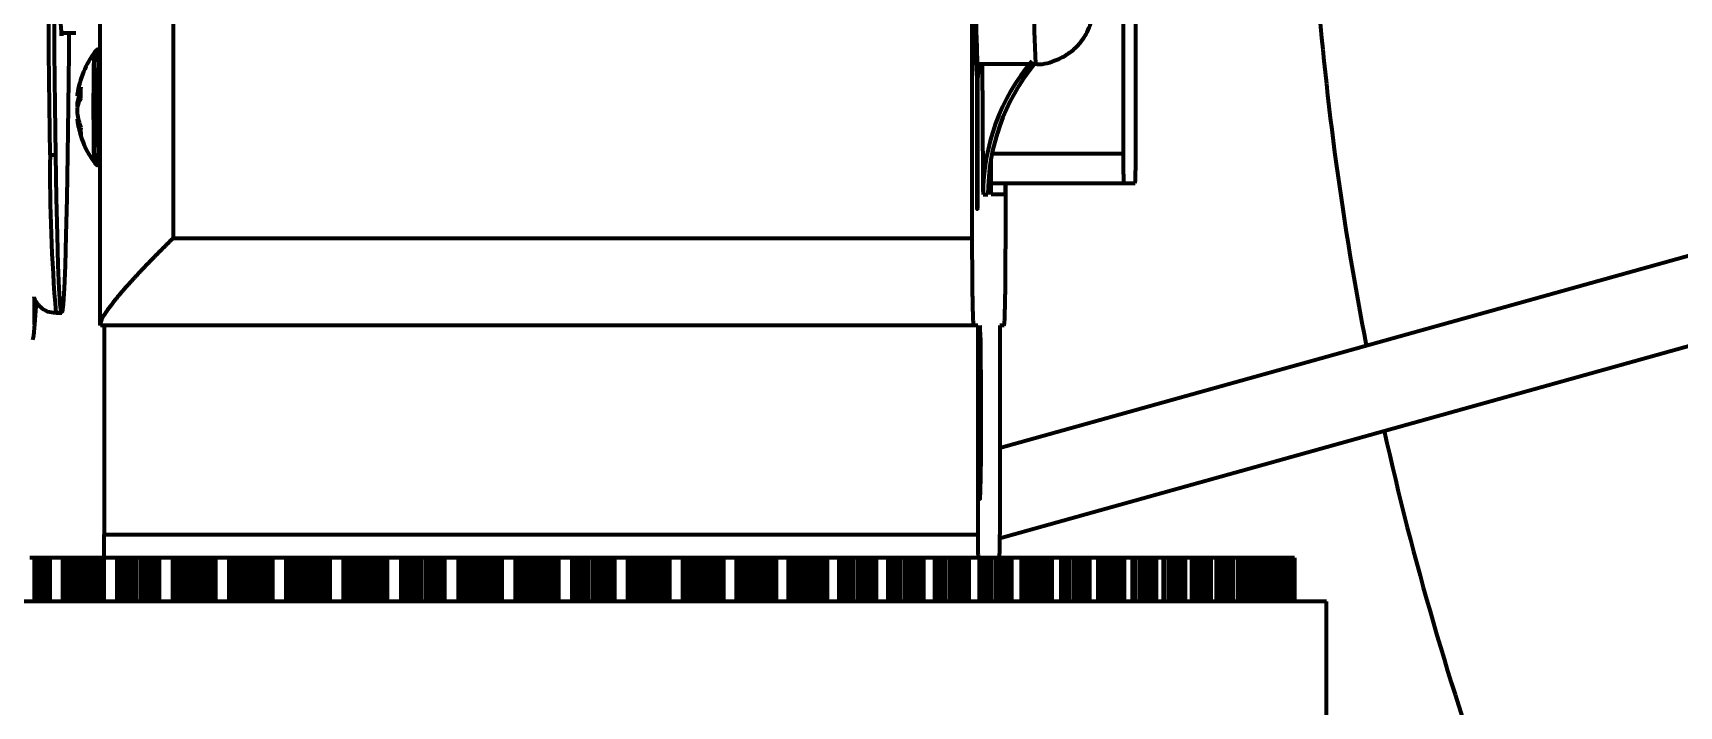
# Model space of a CAD drawing. Header units: millimetres. Extents: x -419 to 9215, y 1224 to 3301.
# Drawn here: x -101.4 to -38.4, y 1425.8 to 1451.5 of the extents above; entities that cross this region are included whole.
import ezdxf

# ---------------------------------------------------------------- set-up
doc = ezdxf.new("R2010")
doc.units = ezdxf.units.MM
doc.layers.add('0.7mm', color=7, linetype='Continuous', lineweight=70)

msp = doc.modelspace()

# ---------------------------------------------------------------- linework, layer by layer
at = {"layer": '0.7mm', "color": 7, "linetype": 'Continuous', "lineweight": 70}
for p, q in [((-98.791, 1440.383), (-98.791, 1482.491)), ((-96.003, 1479.215), (-96.003, 1443.659)), ((-65.428, 1479.215), (-65.428, 1443.659)), ((-59.161, 1446.882), (-59.161, 1452.91)), ((-59.64, 1452.75), (-59.64, 1446.882)), ((-100.291, 1451.509), (-99.719, 1451.509)), ((-98.791, 1450.882), (-98.825, 1450.882)), ((-65.224, 1450.326), (-63.002, 1450.326)), ((-65.236, 1449.77), (-65.224, 1449.77)), ((-65.233, 1445.326), (-65.233, 1449.756)), ((-65.233, 1449.756), (-65.216, 1449.756)), ((-65.216, 1449.756), (-65.216, 1445.326)), ((-99.67, 1449.111), (-99.559, 1449.106)), ((-100.712, 1446.851), (-100.489, 1446.851)), ((-64.697, 1445.326), (-64.697, 1446.693)), ((-98.825, 1446.437), (-98.791, 1446.437)), ((-65.003, 1445.326), (-64.816, 1445.326)), ((-64.697, 1445.77), (-59.623, 1445.77)), ((-64.154, 1445.326), (-64.697, 1445.326)), ((-64.154, 1445.77), (-64.154, 1445.326)), ((-64.137, 1443.659), (-64.137, 1445.77)), ((-59.623, 1445.77), (-59.178, 1445.77)), ((-64.359, 1435.647), (-32.804, 1444.449)), ((-96.003, 1443.659), (-65.428, 1443.659)), ((-101.247, 1441.228), (-101.301, 1440.366)), ((-64.36, 1432.187), (-32.804, 1440.988)), ((-100.488, 1440.804), (-100.266, 1440.804)), ((-98.781, 1440.326), (-98.791, 1440.383)), ((-65.369, 1440.326), (-98.781, 1440.326)), ((-98.644, 1440.326), (-98.644, 1432.326)), ((-65.205, 1440.326), (-65.369, 1440.326)), ((-65.205, 1440.326), (-65.205, 1432.326)), ((-64.196, 1440.326), (-64.359, 1440.326)), ((-64.359, 1440.326), (-64.359, 1432.326)), ((-98.644, 1432.326), (-65.205, 1432.326)), ((-101.324, 1431.437), (-101.48, 1431.437)), ((-101.324, 1431.437), (-101.324, 1429.77)), ((-101.175, 1431.437), (-101.324, 1431.437)), ((-101.175, 1431.437), (-101.175, 1429.77)), ((-101.04, 1431.437), (-101.175, 1431.437)), ((-101.04, 1431.437), (-101.04, 1429.77)), ((-100.924, 1431.437), (-101.04, 1431.437)), ((-100.924, 1431.437), (-100.924, 1429.77)), ((-100.834, 1431.437), (-100.924, 1431.437)), ((-100.834, 1431.437), (-100.834, 1429.77)), ((-100.796, 1431.437), (-100.834, 1431.437)), ((-100.796, 1431.437), (-100.796, 1429.77)), ((-100.787, 1431.437), (-100.796, 1431.437)), ((-100.787, 1431.437), (-100.787, 1429.77)), ((-100.724, 1431.437), (-100.787, 1431.437)), ((-100.724, 1431.437), (-100.724, 1429.77)), ((-100.236, 1431.437), (-100.724, 1431.437)), ((-100.236, 1431.437), (-100.236, 1429.77)), ((-100.15, 1431.437), (-100.236, 1431.437)), ((-100.15, 1431.437), (-100.15, 1429.77)), ((-100.086, 1431.437), (-100.15, 1431.437)), ((-100.086, 1431.437), (-100.086, 1429.77)), ((-100.029, 1431.437), (-100.086, 1431.437)), ((-100.029, 1431.437), (-100.029, 1429.77)), ((-99.955, 1431.437), (-100.029, 1431.437)), ((-99.955, 1431.437), (-99.955, 1429.77)), ((-99.87, 1431.437), (-99.955, 1431.437)), ((-99.87, 1431.437), (-99.87, 1429.77)), ((-99.773, 1431.437), (-99.87, 1431.437)), ((-99.773, 1431.437), (-99.773, 1429.77)), ((-99.627, 1431.437), (-99.773, 1431.437)), ((-99.627, 1431.437), (-99.627, 1429.77)), ((-99.474, 1431.437), (-99.627, 1431.437)), ((-99.474, 1431.437), (-99.474, 1429.77)), ((-99.318, 1431.437), (-99.474, 1431.437)), ((-99.318, 1431.437), (-99.318, 1429.77)), ((-99.167, 1431.437), (-99.318, 1431.437)), ((-99.167, 1431.437), (-99.167, 1429.77)), ((-99.027, 1431.437), (-99.167, 1431.437)), ((-99.027, 1431.437), (-99.027, 1429.77)), ((-98.905, 1431.437), (-99.027, 1431.437)), ((-98.905, 1431.437), (-98.905, 1429.77)), ((-98.807, 1431.437), (-98.905, 1431.437)), ((-98.807, 1431.437), (-98.807, 1429.77)), ((-98.738, 1431.437), (-98.807, 1431.437)), ((-98.738, 1431.437), (-98.738, 1429.77)), ((-98.728, 1431.437), (-98.738, 1431.437)), ((-98.728, 1431.437), (-98.728, 1429.77)), ((-98.714, 1431.437), (-98.728, 1431.437)), ((-98.714, 1431.437), (-98.714, 1429.77)), ((-98.647, 1431.437), (-98.714, 1431.437)), ((-98.647, 1431.437), (-98.647, 1429.77)), ((-65.187, 1431.437), (-98.629, 1431.437)), ((-98.149, 1431.437), (-98.149, 1429.77)), ((-98.063, 1431.437), (-98.063, 1429.77)), ((-98.003, 1431.437), (-98.003, 1429.77)), ((-97.953, 1431.437), (-97.953, 1429.77)), ((-97.885, 1431.437), (-97.885, 1429.77)), ((-97.807, 1431.437), (-97.807, 1429.77)), ((-97.714, 1431.437), (-97.714, 1429.77)), ((-97.574, 1431.437), (-97.574, 1429.77)), ((-97.423, 1431.437), (-97.423, 1429.77)), ((-97.268, 1431.437), (-97.268, 1429.77)), ((-97.115, 1431.437), (-97.115, 1429.77)), ((-96.971, 1431.437), (-96.971, 1429.77)), ((-96.844, 1431.437), (-96.844, 1429.77)), ((-96.738, 1431.437), (-96.738, 1429.77)), ((-96.659, 1431.437), (-96.659, 1429.77)), ((-96.628, 1431.437), (-96.628, 1429.77)), ((-96.618, 1431.437), (-96.618, 1429.77)), ((-96.599, 1431.437), (-96.599, 1429.77)), ((-96.529, 1431.437), (-96.529, 1429.77)), ((-96.022, 1431.437), (-96.022, 1429.77)), ((-95.937, 1431.437), (-95.937, 1429.77)), ((-95.881, 1431.437), (-95.881, 1429.77)), ((-95.837, 1431.437), (-95.837, 1429.77)), ((-95.777, 1431.437), (-95.777, 1429.77)), ((-95.704, 1431.437), (-95.704, 1429.77)), ((-95.618, 1431.437), (-95.618, 1429.77)), ((-95.484, 1431.437), (-95.484, 1429.77)), ((-95.336, 1431.437), (-95.336, 1429.77)), ((-95.182, 1431.437), (-95.182, 1429.77)), ((-95.028, 1431.437), (-95.028, 1429.77)), ((-94.881, 1431.437), (-94.881, 1429.77)), ((-94.747, 1431.437), (-94.747, 1429.77)), ((-94.634, 1431.437), (-94.634, 1429.77)), ((-94.547, 1431.437), (-94.547, 1429.77)), ((-94.508, 1431.437), (-94.508, 1429.77)), ((-94.483, 1431.437), (-94.483, 1429.77)), ((-94.475, 1431.437), (-94.475, 1429.77)), ((-94.45, 1431.437), (-94.45, 1429.77)), ((-94.377, 1431.437), (-94.377, 1429.77)), ((-93.864, 1431.437), (-93.864, 1429.77)), ((-93.78, 1431.437), (-93.78, 1429.77)), ((-93.728, 1431.437), (-93.728, 1429.77)), ((-93.691, 1431.437), (-93.691, 1429.77)), ((-93.638, 1431.437), (-93.638, 1429.77)), ((-93.572, 1431.437), (-93.572, 1429.77)), ((-93.493, 1431.437), (-93.493, 1429.77)), ((-93.364, 1431.437), (-93.364, 1429.77)), ((-93.22, 1431.437), (-93.22, 1429.77)), ((-93.068, 1431.437), (-93.068, 1429.77)), ((-92.913, 1431.437), (-92.913, 1429.77)), ((-92.763, 1431.437), (-92.763, 1429.77)), ((-92.625, 1431.437), (-92.625, 1429.77)), ((-92.506, 1431.437), (-92.506, 1429.77)), ((-92.41, 1431.437), (-92.41, 1429.77)), ((-92.363, 1431.437), (-92.363, 1429.77)), ((-92.33, 1431.437), (-92.33, 1429.77)), ((-92.311, 1431.437), (-92.311, 1429.77)), ((-92.307, 1431.437), (-92.307, 1429.77)), ((-92.277, 1431.437), (-92.277, 1429.77)), ((-92.201, 1431.437), (-92.201, 1429.77)), ((-91.683, 1431.437), (-91.683, 1429.77)), ((-91.6, 1431.437), (-91.6, 1429.77)), ((-91.553, 1431.437), (-91.553, 1429.77)), ((-91.523, 1431.437), (-91.523, 1429.77)), ((-91.477, 1431.437), (-91.477, 1429.77)), ((-91.419, 1431.437), (-91.419, 1429.77)), ((-91.346, 1431.437), (-91.346, 1429.77)), ((-91.224, 1431.437), (-91.224, 1429.77)), ((-91.085, 1431.437), (-91.085, 1429.77)), ((-90.934, 1431.437), (-90.934, 1429.77)), ((-90.779, 1431.437), (-90.779, 1429.77)), ((-90.627, 1431.437), (-90.627, 1429.77)), ((-90.485, 1431.437), (-90.485, 1429.77)), ((-90.359, 1431.437), (-90.359, 1429.77)), ((-90.256, 1431.437), (-90.256, 1429.77)), ((-90.201, 1431.437), (-90.201, 1429.77)), ((-90.161, 1431.437), (-90.161, 1429.77)), ((-90.134, 1431.437), (-90.134, 1429.77)), ((-90.122, 1431.437), (-90.122, 1429.77)), ((-90.087, 1431.437), (-90.087, 1429.77)), ((-90.009, 1431.437), (-90.009, 1429.77)), ((-89.488, 1431.437), (-89.488, 1429.77)), ((-89.407, 1431.437), (-89.407, 1429.77)), ((-89.364, 1431.437), (-89.364, 1429.77)), ((-89.342, 1431.437), (-89.342, 1429.77)), ((-89.303, 1431.437), (-89.303, 1429.77)), ((-89.252, 1431.437), (-89.252, 1429.77)), ((-89.186, 1431.437), (-89.186, 1429.77)), ((-89.071, 1431.437), (-89.071, 1429.77)), ((-88.937, 1431.437), (-88.937, 1429.77)), ((-88.79, 1431.437), (-88.79, 1429.77)), ((-88.635, 1431.437), (-88.635, 1429.77)), ((-88.482, 1431.437), (-88.482, 1429.77)), ((-88.336, 1431.437), (-88.336, 1429.77)), ((-88.204, 1431.437), (-88.204, 1429.77)), ((-88.093, 1431.437), (-88.093, 1429.77)), ((-88.031, 1431.437), (-88.031, 1429.77)), ((-87.983, 1431.437), (-87.983, 1429.77)), ((-87.948, 1431.437), (-87.948, 1429.77)), ((-87.929, 1431.437), (-87.929, 1429.77)), ((-87.889, 1431.437), (-87.889, 1429.77)), ((-87.809, 1431.437), (-87.809, 1429.77)), ((-87.287, 1431.437), (-87.287, 1429.77)), ((-87.208, 1431.437), (-87.208, 1429.77)), ((-87.171, 1431.437), (-87.171, 1429.77)), ((-87.155, 1431.437), (-87.155, 1429.77)), ((-87.125, 1431.437), (-87.125, 1429.77)), ((-87.081, 1431.437), (-87.081, 1429.77)), ((-87.022, 1431.437), (-87.022, 1429.77)), ((-86.915, 1431.437), (-86.915, 1429.77)), ((-86.786, 1431.437), (-86.786, 1429.77)), ((-86.642, 1431.437), (-86.642, 1429.77)), ((-86.489, 1431.437), (-86.489, 1429.77)), ((-86.335, 1431.437), (-86.335, 1429.77)), ((-86.186, 1431.437), (-86.186, 1429.77)), ((-86.049, 1431.437), (-86.049, 1429.77)), ((-85.93, 1431.437), (-85.93, 1429.77)), ((-85.861, 1431.437), (-85.861, 1429.77)), ((-85.806, 1431.437), (-85.806, 1429.77)), ((-85.763, 1431.437), (-85.763, 1429.77)), ((-85.737, 1431.437), (-85.737, 1429.77)), ((-85.692, 1431.437), (-85.692, 1429.77)), ((-85.61, 1431.437), (-85.61, 1429.77)), ((-85.09, 1431.437), (-85.09, 1429.77)), ((-85.013, 1431.437), (-85.013, 1429.77)), ((-84.981, 1431.437), (-84.981, 1429.77)), ((-84.973, 1431.437), (-84.973, 1429.77)), ((-84.95, 1431.437), (-84.95, 1429.77)), ((-84.914, 1431.437), (-84.914, 1429.77)), ((-84.863, 1431.437), (-84.863, 1429.77)), ((-84.763, 1431.437), (-84.763, 1429.77)), ((-84.64, 1431.437), (-84.64, 1429.77)), ((-84.5, 1431.437), (-84.5, 1429.77)), ((-84.349, 1431.437), (-84.349, 1429.77)), ((-84.194, 1431.437), (-84.194, 1429.77)), ((-84.043, 1431.437), (-84.043, 1429.77)), ((-83.901, 1431.437), (-83.901, 1429.77)), ((-83.776, 1431.437), (-83.776, 1429.77)), ((-83.7, 1431.437), (-83.7, 1429.77)), ((-83.637, 1431.437), (-83.637, 1429.77)), ((-83.587, 1431.437), (-83.587, 1429.77)), ((-83.554, 1431.437), (-83.554, 1429.77)), ((-83.505, 1431.437), (-83.505, 1429.77)), ((-83.421, 1431.437), (-83.421, 1429.77)), ((-82.905, 1431.437), (-82.905, 1429.77)), ((-82.831, 1431.437), (-82.831, 1429.77)), ((-82.804, 1431.437), (-82.804, 1429.77)), ((-82.803, 1431.437), (-82.803, 1429.77)), ((-82.788, 1431.437), (-82.788, 1429.77)), ((-82.759, 1431.437), (-82.759, 1429.77)), ((-82.716, 1431.437), (-82.716, 1429.77)), ((-82.625, 1431.437), (-82.625, 1429.77)), ((-82.508, 1431.437), (-82.508, 1429.77)), ((-82.373, 1431.437), (-82.373, 1429.77)), ((-82.224, 1431.437), (-82.224, 1429.77)), ((-82.07, 1431.437), (-82.07, 1429.77)), ((-81.916, 1431.437), (-81.916, 1429.77)), ((-81.771, 1431.437), (-81.771, 1429.77)), ((-81.639, 1431.437), (-81.639, 1429.77)), ((-81.556, 1431.437), (-81.556, 1429.77)), ((-81.487, 1431.437), (-81.487, 1429.77)), ((-81.43, 1431.437), (-81.43, 1429.77)), ((-81.389, 1431.437), (-81.389, 1429.77)), ((-81.335, 1431.437), (-81.335, 1429.77)), ((-81.251, 1431.437), (-81.251, 1429.77)), ((-80.74, 1431.437), (-80.74, 1429.77)), ((-80.669, 1431.437), (-80.669, 1429.77)), ((-80.647, 1431.437), (-80.647, 1429.77)), ((-80.646, 1431.437), (-80.646, 1429.77)), ((-80.626, 1431.437), (-80.626, 1429.77)), ((-80.591, 1431.437), (-80.591, 1429.77)), ((-80.508, 1431.437), (-80.508, 1429.77)), ((-80.399, 1431.437), (-80.399, 1429.77)), ((-80.268, 1431.437), (-80.268, 1429.77)), ((-80.123, 1431.437), (-80.123, 1429.77)), ((-79.969, 1431.437), (-79.969, 1429.77)), ((-79.814, 1431.437), (-79.814, 1429.77)), ((-79.665, 1431.437), (-79.665, 1429.77)), ((-79.527, 1431.437), (-79.527, 1429.77)), ((-79.438, 1431.437), (-79.438, 1429.77)), ((-79.362, 1431.437), (-79.362, 1429.77)), ((-79.298, 1431.437), (-79.298, 1429.77)), ((-79.251, 1431.437), (-79.251, 1429.77)), ((-79.193, 1431.437), (-79.193, 1429.77)), ((-79.108, 1431.437), (-79.108, 1429.77)), ((-78.605, 1431.437), (-78.605, 1429.77)), ((-78.537, 1431.437), (-78.537, 1429.77)), ((-78.52, 1431.437), (-78.52, 1429.77)), ((-78.495, 1431.437), (-78.495, 1429.77)), ((-78.421, 1431.437), (-78.421, 1429.77)), ((-78.319, 1431.437), (-78.319, 1429.77)), ((-78.194, 1431.437), (-78.194, 1429.77)), ((-78.052, 1431.437), (-78.052, 1429.77)), ((-77.9, 1431.437), (-77.9, 1429.77)), ((-77.745, 1431.437), (-77.745, 1429.77)), ((-77.593, 1431.437), (-77.593, 1429.77)), ((-77.45, 1431.437), (-77.45, 1429.77)), ((-77.355, 1431.437), (-77.355, 1429.77)), ((-77.273, 1431.437), (-77.273, 1429.77)), ((-77.202, 1431.437), (-77.202, 1429.77)), ((-77.148, 1431.437), (-77.148, 1429.77)), ((-77.086, 1431.437), (-77.086, 1429.77)), ((-77, 1431.437), (-77, 1429.77)), ((-76.507, 1431.437), (-76.507, 1429.77)), ((-76.442, 1431.437), (-76.442, 1429.77)), ((-76.431, 1431.437), (-76.431, 1429.77)), ((-76.373, 1431.437), (-76.373, 1429.77)), ((-76.279, 1431.437), (-76.279, 1429.77)), ((-76.16, 1431.437), (-76.16, 1429.77)), ((-76.022, 1431.437), (-76.022, 1429.77)), ((-75.872, 1431.437), (-75.872, 1429.77)), ((-75.716, 1431.437), (-75.716, 1429.77)), ((-75.562, 1431.437), (-75.562, 1429.77)), ((-75.414, 1431.437), (-75.414, 1429.77)), ((-75.313, 1431.437), (-75.313, 1429.77)), ((-75.226, 1431.437), (-75.226, 1429.77)), ((-75.148, 1431.437), (-75.148, 1429.77)), ((-75.088, 1431.437), (-75.088, 1429.77)), ((-75.022, 1431.437), (-75.022, 1429.77)), ((-74.936, 1431.437), (-74.936, 1429.77)), ((-74.454, 1431.437), (-74.454, 1429.77)), ((-74.393, 1431.437), (-74.393, 1429.77)), ((-74.388, 1431.437), (-74.388, 1429.77)), ((-74.371, 1431.437), (-74.371, 1429.77)), ((-74.285, 1431.437), (-74.285, 1429.77)), ((-74.172, 1431.437), (-74.172, 1429.77)), ((-74.039, 1431.437), (-74.039, 1429.77)), ((-73.892, 1431.437), (-73.892, 1429.77)), ((-73.737, 1431.437), (-73.737, 1429.77)), ((-73.581, 1431.437), (-73.581, 1429.77)), ((-73.429, 1431.437), (-73.429, 1429.77)), ((-73.323, 1431.437), (-73.323, 1429.77)), ((-73.229, 1431.437), (-73.229, 1429.77)), ((-73.146, 1431.437), (-73.146, 1429.77)), ((-73.079, 1431.437), (-73.079, 1429.77)), ((-73.01, 1431.437), (-73.01, 1429.77)), ((-72.924, 1431.437), (-72.924, 1429.77)), ((-72.456, 1431.437), (-72.456, 1429.77)), ((-72.399, 1431.437), (-72.399, 1429.77)), ((-72.399, 1431.437), (-72.399, 1429.77)), ((-72.345, 1431.437), (-72.345, 1429.77)), ((-72.24, 1431.437), (-72.24, 1429.77)), ((-72.112, 1431.437), (-72.112, 1429.77)), ((-71.968, 1431.437), (-71.968, 1429.77)), ((-71.814, 1431.437), (-71.814, 1429.77)), ((-71.657, 1431.437), (-71.657, 1429.77)), ((-71.501, 1431.437), (-71.501, 1429.77)), ((-71.391, 1431.437), (-71.391, 1429.77)), ((-71.292, 1431.437), (-71.292, 1429.77)), ((-71.202, 1431.437), (-71.202, 1429.77)), ((-71.13, 1431.437), (-71.13, 1429.77)), ((-71.058, 1431.437), (-71.058, 1429.77)), ((-70.972, 1431.437), (-70.972, 1429.77)), ((-70.519, 1431.437), (-70.519, 1429.77)), ((-70.467, 1431.437), (-70.467, 1429.77)), ((-70.37, 1431.437), (-70.37, 1429.77)), ((-70.248, 1431.437), (-70.248, 1429.77)), ((-70.108, 1431.437), (-70.108, 1429.77)), ((-69.956, 1431.437), (-69.956, 1429.77)), ((-69.798, 1431.437), (-69.798, 1429.77)), ((-69.639, 1431.437), (-69.639, 1429.77)), ((-69.524, 1431.437), (-69.524, 1429.77)), ((-69.421, 1431.437), (-69.421, 1429.77)), ((-69.326, 1431.437), (-69.326, 1429.77)), ((-69.248, 1431.437), (-69.248, 1429.77)), ((-69.172, 1431.437), (-69.172, 1429.77)), ((-69.088, 1431.437), (-69.088, 1429.77)), ((-68.652, 1431.437), (-68.652, 1429.77)), ((-68.604, 1431.437), (-68.604, 1429.77)), ((-68.57, 1431.437), (-68.57, 1429.77)), ((-68.454, 1431.437), (-68.454, 1429.77)), ((-68.318, 1431.437), (-68.318, 1429.77)), ((-68.169, 1431.437), (-68.169, 1429.77)), ((-68.011, 1431.437), (-68.011, 1429.77)), ((-67.85, 1431.437), (-67.85, 1429.77)), ((-67.732, 1431.437), (-67.732, 1429.77)), ((-67.624, 1431.437), (-67.624, 1429.77)), ((-67.523, 1431.437), (-67.523, 1429.77)), ((-67.44, 1431.437), (-67.44, 1429.77)), ((-67.362, 1431.437), (-67.362, 1429.77)), ((-67.279, 1431.437), (-67.279, 1429.77)), ((-66.862, 1431.437), (-66.862, 1429.77)), ((-66.818, 1431.437), (-66.818, 1429.77)), ((-66.738, 1431.437), (-66.738, 1429.77)), ((-66.607, 1431.437), (-66.607, 1429.77)), ((-66.461, 1431.437), (-66.461, 1429.77)), ((-66.304, 1431.437), (-66.304, 1429.77)), ((-66.141, 1431.437), (-66.141, 1429.77)), ((-66.019, 1431.437), (-66.019, 1429.77)), ((-65.907, 1431.437), (-65.907, 1429.77)), ((-65.802, 1431.437), (-65.802, 1429.77)), ((-65.714, 1431.437), (-65.714, 1429.77)), ((-65.634, 1431.437), (-65.634, 1429.77)), ((-65.552, 1431.437), (-65.552, 1429.77)), ((-65.182, 1431.437), (-65.187, 1431.437)), ((-65.156, 1431.437), (-65.156, 1429.77)), ((-65.116, 1431.437), (-65.156, 1431.437)), ((-65.116, 1431.437), (-65.116, 1429.77)), ((-65.107, 1431.437), (-65.116, 1431.437)), ((-65.107, 1431.437), (-65.107, 1429.77)), ((-64.981, 1431.437), (-65.107, 1431.437)), ((-64.981, 1431.437), (-64.981, 1429.77)), ((-64.838, 1431.437), (-64.981, 1431.437)), ((-64.838, 1431.437), (-64.838, 1429.77)), ((-64.682, 1431.437), (-64.838, 1431.437)), ((-64.682, 1431.437), (-64.682, 1429.77)), ((-64.519, 1431.437), (-64.682, 1431.437)), ((-64.519, 1431.437), (-64.519, 1429.77)), ((-64.394, 1431.437), (-64.519, 1431.437)), ((-64.394, 1431.437), (-64.394, 1429.77)), ((-64.278, 1431.437), (-64.394, 1431.437)), ((-64.278, 1431.437), (-64.278, 1429.77)), ((-64.169, 1431.437), (-64.278, 1431.437)), ((-64.169, 1431.437), (-64.169, 1429.77)), ((-64.076, 1431.437), (-64.169, 1431.437)), ((-64.076, 1431.437), (-64.076, 1429.77)), ((-63.994, 1431.437), (-64.076, 1431.437)), ((-63.994, 1431.437), (-63.994, 1429.77)), ((-63.914, 1431.437), (-63.994, 1431.437)), ((-63.914, 1431.437), (-63.914, 1429.77)), ((-63.54, 1431.437), (-63.914, 1431.437)), ((-63.54, 1431.437), (-63.54, 1429.77)), ((-63.505, 1431.437), (-63.54, 1431.437)), ((-63.505, 1431.437), (-63.505, 1429.77)), ((-63.446, 1431.437), (-63.505, 1431.437)), ((-63.446, 1431.437), (-63.446, 1429.77)), ((-63.307, 1431.437), (-63.446, 1431.437)), ((-63.307, 1431.437), (-63.307, 1429.77)), ((-63.153, 1431.437), (-63.307, 1431.437)), ((-63.153, 1431.437), (-63.153, 1429.77)), ((-62.99, 1431.437), (-63.153, 1431.437)), ((-62.99, 1431.437), (-62.99, 1429.77)), ((-62.862, 1431.437), (-62.99, 1431.437)), ((-62.862, 1431.437), (-62.862, 1429.77)), ((-62.744, 1431.437), (-62.862, 1431.437)), ((-62.744, 1431.437), (-62.744, 1429.77)), ((-62.63, 1431.437), (-62.744, 1431.437)), ((-62.63, 1431.437), (-62.63, 1429.77)), ((-62.534, 1431.437), (-62.63, 1431.437)), ((-62.534, 1431.437), (-62.534, 1429.77)), ((-62.449, 1431.437), (-62.534, 1431.437)), ((-62.449, 1431.437), (-62.449, 1429.77)), ((-62.372, 1431.437), (-62.449, 1431.437)), ((-62.372, 1431.437), (-62.372, 1429.77)), ((-62.021, 1431.437), (-62.372, 1431.437)), ((-62.021, 1431.437), (-62.021, 1429.77)), ((-61.991, 1431.437), (-62.021, 1431.437)), ((-61.991, 1431.437), (-61.991, 1429.77)), ((-61.874, 1431.437), (-61.991, 1431.437)), ((-61.874, 1431.437), (-61.874, 1429.77)), ((-61.723, 1431.437), (-61.874, 1431.437)), ((-61.723, 1431.437), (-61.723, 1429.77)), ((-61.56, 1431.437), (-61.723, 1431.437)), ((-61.56, 1431.437), (-61.56, 1429.77)), ((-61.43, 1431.437), (-61.56, 1431.437)), ((-61.43, 1431.437), (-61.43, 1429.77)), ((-61.309, 1431.437), (-61.43, 1431.437)), ((-61.309, 1431.437), (-61.309, 1429.77)), ((-61.192, 1431.437), (-61.309, 1431.437)), ((-61.192, 1431.437), (-61.192, 1429.77)), ((-61.092, 1431.437), (-61.192, 1431.437)), ((-61.092, 1431.437), (-61.092, 1429.77)), ((-61.006, 1431.437), (-61.092, 1431.437)), ((-61.006, 1431.437), (-61.006, 1429.77)), ((-60.931, 1431.437), (-61.006, 1431.437)), ((-60.931, 1431.437), (-60.931, 1429.77)), ((-60.605, 1431.437), (-60.931, 1431.437)), ((-60.605, 1431.437), (-60.605, 1429.77)), ((-60.581, 1431.437), (-60.605, 1431.437)), ((-60.581, 1431.437), (-60.581, 1429.77)), ((-60.545, 1431.437), (-60.581, 1431.437)), ((-60.545, 1431.437), (-60.545, 1429.77)), ((-60.397, 1431.437), (-60.545, 1431.437)), ((-60.397, 1431.437), (-60.397, 1429.77)), ((-60.235, 1431.437), (-60.397, 1431.437)), ((-60.235, 1431.437), (-60.235, 1429.77)), ((-60.104, 1431.437), (-60.235, 1431.437)), ((-60.104, 1431.437), (-60.104, 1429.77)), ((-59.98, 1431.437), (-60.104, 1431.437)), ((-59.98, 1431.437), (-59.98, 1429.77)), ((-59.86, 1431.437), (-59.98, 1431.437)), ((-59.86, 1431.437), (-59.86, 1429.77)), ((-59.756, 1431.437), (-59.86, 1431.437)), ((-59.756, 1431.437), (-59.756, 1429.77)), ((-59.67, 1431.437), (-59.756, 1431.437)), ((-59.67, 1431.437), (-59.67, 1429.77)), ((-59.597, 1431.437), (-59.67, 1431.437)), ((-59.597, 1431.437), (-59.597, 1429.77)), ((-59.298, 1431.437), (-59.597, 1431.437)), ((-59.298, 1431.437), (-59.298, 1429.77)), ((-59.279, 1431.437), (-59.298, 1431.437)), ((-59.279, 1431.437), (-59.279, 1429.77)), ((-59.18, 1431.437), (-59.279, 1431.437)), ((-59.18, 1431.437), (-59.18, 1429.77)), ((-59.019, 1431.437), (-59.18, 1431.437)), ((-59.019, 1431.437), (-59.019, 1429.77)), ((-58.888, 1431.437), (-59.019, 1431.437)), ((-58.888, 1431.437), (-58.888, 1429.77)), ((-58.762, 1431.437), (-58.888, 1431.437)), ((-58.762, 1431.437), (-58.762, 1429.77)), ((-58.64, 1431.437), (-58.762, 1431.437)), ((-58.64, 1431.437), (-58.64, 1429.77)), ((-58.533, 1431.437), (-58.64, 1431.437)), ((-58.533, 1431.437), (-58.533, 1429.77)), ((-58.446, 1431.437), (-58.533, 1431.437)), ((-58.446, 1431.437), (-58.446, 1429.77)), ((-58.376, 1431.437), (-58.446, 1431.437)), ((-58.376, 1431.437), (-58.376, 1429.77)), ((-58.104, 1431.437), (-58.376, 1431.437)), ((-58.104, 1431.437), (-58.104, 1429.77)), ((-58.09, 1431.437), (-58.104, 1431.437)), ((-58.09, 1431.437), (-58.09, 1429.77)), ((-58.078, 1431.437), (-58.09, 1431.437)), ((-58.078, 1431.437), (-58.078, 1429.77)), ((-57.919, 1431.437), (-58.078, 1431.437)), ((-57.919, 1431.437), (-57.919, 1429.77)), ((-57.787, 1431.437), (-57.919, 1431.437)), ((-57.787, 1431.437), (-57.787, 1429.77)), ((-57.66, 1431.437), (-57.787, 1431.437)), ((-57.66, 1431.437), (-57.66, 1429.77)), ((-57.536, 1431.437), (-57.66, 1431.437)), ((-57.536, 1431.437), (-57.536, 1429.77)), ((-57.426, 1431.437), (-57.536, 1431.437)), ((-57.426, 1431.437), (-57.426, 1429.77)), ((-57.339, 1431.437), (-57.426, 1431.437)), ((-57.339, 1431.437), (-57.339, 1429.77)), ((-57.272, 1431.437), (-57.339, 1431.437)), ((-57.272, 1431.437), (-57.272, 1429.77)), ((-57.029, 1431.437), (-57.272, 1431.437)), ((-57.029, 1431.437), (-57.029, 1429.77)), ((-57.02, 1431.437), (-57.029, 1431.437)), ((-57.02, 1431.437), (-57.02, 1429.77)), ((-56.938, 1431.437), (-57.02, 1431.437)), ((-56.938, 1431.437), (-56.938, 1429.77)), ((-56.806, 1431.437), (-56.938, 1431.437)), ((-56.806, 1431.437), (-56.806, 1429.77)), ((-56.679, 1431.437), (-56.806, 1431.437)), ((-56.679, 1431.437), (-56.679, 1429.77)), ((-56.553, 1431.437), (-56.679, 1431.437)), ((-56.553, 1431.437), (-56.553, 1429.77)), ((-56.441, 1431.437), (-56.553, 1431.437)), ((-56.441, 1431.437), (-56.441, 1429.77)), ((-56.353, 1431.437), (-56.441, 1431.437)), ((-56.353, 1431.437), (-56.353, 1429.77)), ((-56.291, 1431.437), (-56.353, 1431.437)), ((-56.291, 1431.437), (-56.291, 1429.77)), ((-56.076, 1431.437), (-56.291, 1431.437)), ((-56.076, 1431.437), (-56.076, 1429.77)), ((-56.073, 1431.437), (-56.076, 1431.437)), ((-56.073, 1431.437), (-56.073, 1429.77)), ((-55.948, 1431.437), (-56.073, 1431.437)), ((-55.948, 1431.437), (-55.948, 1429.77)), ((-55.821, 1431.437), (-55.948, 1431.437)), ((-55.821, 1431.437), (-55.821, 1429.77)), ((-55.694, 1431.437), (-55.821, 1431.437)), ((-55.694, 1431.437), (-55.694, 1429.77)), ((-55.58, 1431.437), (-55.694, 1431.437)), ((-55.58, 1431.437), (-55.58, 1429.77)), ((-55.493, 1431.437), (-55.58, 1431.437)), ((-55.493, 1431.437), (-55.493, 1429.77)), ((-55.434, 1431.437), (-55.493, 1431.437)), ((-55.434, 1431.437), (-55.434, 1429.77)), ((-55.25, 1431.437), (-55.434, 1431.437)), ((-55.25, 1431.437), (-55.25, 1429.77)), ((-55.218, 1431.437), (-55.25, 1431.437)), ((-55.218, 1431.437), (-55.218, 1429.77)), ((-55.091, 1431.437), (-55.218, 1431.437)), ((-55.091, 1431.437), (-55.091, 1429.77)), ((-54.963, 1431.437), (-55.091, 1431.437)), ((-54.963, 1431.437), (-54.963, 1429.77)), ((-54.848, 1431.437), (-54.963, 1431.437)), ((-54.848, 1431.437), (-54.848, 1429.77)), ((-54.761, 1431.437), (-54.848, 1431.437)), ((-54.761, 1431.437), (-54.761, 1429.77)), ((-54.707, 1431.437), (-54.761, 1431.437)), ((-54.707, 1431.437), (-54.707, 1429.77)), ((-54.554, 1431.437), (-54.707, 1431.437)), ((-54.554, 1431.437), (-54.554, 1429.77)), ((-54.491, 1431.437), (-54.554, 1431.437)), ((-54.491, 1431.437), (-54.491, 1429.77)), ((-54.363, 1431.437), (-54.491, 1431.437)), ((-54.363, 1431.437), (-54.363, 1429.77)), ((-54.247, 1431.437), (-54.363, 1431.437)), ((-54.247, 1431.437), (-54.247, 1429.77)), ((-54.162, 1431.437), (-54.247, 1431.437)), ((-54.162, 1431.437), (-54.162, 1429.77)), ((-54.111, 1431.437), (-54.162, 1431.437)), ((-54.111, 1431.437), (-54.111, 1429.77)), ((-53.99, 1431.437), (-54.111, 1431.437)), ((-53.99, 1431.437), (-53.99, 1429.77)), ((-53.896, 1431.437), (-53.99, 1431.437)), ((-53.896, 1431.437), (-53.896, 1429.77)), ((-53.78, 1431.437), (-53.896, 1431.437)), ((-53.78, 1431.437), (-53.78, 1429.77)), ((-53.696, 1431.437), (-53.78, 1431.437)), ((-53.696, 1431.437), (-53.696, 1429.77)), ((-53.65, 1431.437), (-53.696, 1431.437)), ((-53.65, 1431.437), (-53.65, 1429.77)), ((-53.56, 1431.437), (-53.65, 1431.437)), ((-53.56, 1431.437), (-53.56, 1429.77)), ((-53.448, 1431.437), (-53.56, 1431.437)), ((-53.448, 1431.437), (-53.448, 1429.77)), ((-53.366, 1431.437), (-53.448, 1431.437)), ((-53.366, 1431.437), (-53.366, 1429.77)), ((-53.325, 1431.437), (-53.366, 1431.437)), ((-53.325, 1431.437), (-53.325, 1429.77)), ((-53.268, 1431.437), (-53.325, 1431.437)), ((-53.268, 1431.437), (-53.268, 1429.77)), ((-53.253, 1431.437), (-53.268, 1431.437)), ((-53.253, 1431.437), (-53.253, 1429.77)), ((-53.173, 1431.437), (-53.253, 1431.437)), ((-53.173, 1431.437), (-53.173, 1429.77)), ((-53.137, 1431.437), (-53.173, 1431.437)), ((-53.137, 1431.437), (-53.137, 1429.77)), ((-53.112, 1431.437), (-53.137, 1431.437)), ((-53.112, 1431.437), (-53.112, 1429.77)), ((-53.086, 1431.437), (-53.112, 1431.437)), ((-53.086, 1431.437), (-53.086, 1429.77)), ((-51.862, 1429.77), (-117.002, 1429.77)), ((-51.862, 1423.104), (-51.862, 1429.77))]:
    msp.add_line(p, q, dxfattribs=at)
at = {"layer": '0.7mm', "color": 8, "linetype": 'Continuous', "lineweight": 70}
for p, q in [((-59.64, 1446.882), (-64.662, 1446.882)), ((-65.216, 1445.326), (-65.233, 1445.326)), ((-101.301, 1440.366), (-101.303, 1441.392))]:
    msp.add_line(p, q, dxfattribs=at)
at = {"layer": '0.7mm', "color": 8, "linetype": 'Continuous', "lineweight": 70, "flags": 128}
msp.add_lwpolyline([(-100.712, 1446.851), (-100.737, 1448.717), (-100.758, 1450.768), (-100.776, 1452.974), (-100.79, 1455.304), (-100.799, 1457.723), (-100.803, 1460.197), (-100.803, 1462.689), (-100.799, 1465.162), (-100.79, 1467.581), (-100.776, 1469.91), (-100.758, 1472.116), (-100.737, 1474.167), (-100.711, 1476.031), (-100.683, 1477.683), (-100.652, 1479.098), (-100.618, 1480.255), (-100.582, 1481.138), (-100.545, 1481.733), (-100.507, 1482.033), (-100.488, 1482.07)], dxfattribs=at)
at = {"layer": '0.7mm', "color": 7, "linetype": 'Continuous', "lineweight": 70, "flags": 128}
for points in [[(-100.489, 1446.851), (-100.515, 1448.717), (-100.536, 1450.768), (-100.554, 1452.974)], [(-65.332, 1452.137), (-65.308, 1451.128), (-65.281, 1450.385), (-65.253, 1449.929), (-65.225, 1449.771), (-65.196, 1449.914), (-65.17, 1450.326)], [(-99.99, 1451.509), (-99.996, 1450.758), (-100.018, 1448.708), (-100.043, 1446.843), (-100.072, 1445.191), (-100.103, 1443.777), (-100.137, 1442.619), (-100.173, 1441.736), (-100.21, 1441.141), (-100.247, 1440.841), (-100.285, 1440.842), (-100.323, 1441.143), (-100.36, 1441.74), (-100.396, 1442.624), (-100.43, 1443.782), (-100.461, 1445.198), (-100.489, 1446.851)], [(-65.168, 1450.326), (-65.187, 1449.994), (-65.216, 1449.756)], [(-65.216, 1445.326), (-65.216, 1445.113), (-65.218, 1444.933), (-65.221, 1444.813), (-65.224, 1444.77), (-65.227, 1444.813), (-65.23, 1444.933), (-65.232, 1445.113), (-65.233, 1445.326)], [(-101.301, 1440.366), (-101.339, 1439.925), (-101.377, 1439.777)], [(-65.122, 1440.326), (-65.137, 1440.178), (-65.151, 1439.747), (-65.162, 1439.071), (-65.17, 1438.21), (-65.173, 1437.242), (-65.172, 1436.251), (-65.166, 1435.326), (-65.157, 1434.549), (-65.144, 1433.989), (-65.13, 1433.697), (-65.114, 1433.697), (-65.1, 1433.989), (-65.087, 1434.549), (-65.078, 1435.326), (-65.072, 1436.251), (-65.071, 1437.242), (-65.075, 1438.21), (-65.082, 1439.071), (-65.093, 1439.747), (-65.107, 1440.178), (-65.122, 1440.326)]]:
    msp.add_lwpolyline(points, dxfattribs=at)
at = {"layer": '0.7mm', "color": 7, "linetype": 'Continuous', "lineweight": 70}
for centre, radius, start, end in [((256.709, 1461.437), 322.153, 177.92201, 182.07799), ((267.306, 1462.022), 332.736, 178.56796, 182.01437), ((-69.467, 1453.799), 30.902, 179.77041, 184.45385), ((69.618, 1462.993), 122.222, 184.44807, 191.05402), ((-101.063, 1451.497), 0.793, 352.93636, 0.90086), ((-96.147, 1448.659), 3.556, 142.94901, 171.91693), ((-57.09, 1445.326), 7.913, 139.83152, 180.00054), ((-56.903, 1445.326), 7.913, 140.90993, 180.00052), ((-98.554, 1448.874), 1.141, 149.44884, 168.04279), ((-99.358, 1449.116), 0.312, 171.52284, 181.00749), ((-97.076, 1448.488), 2.613, 166.22163, 171.34889), ((-96.737, 1449.201), 2.811, 174.83253, 184.08048), ((-98.558, 1448.421), 1.141, 149.44884, 168.04279), ((-69.785, 1448.655), 29.889, 179.99448, 180.41582), ((-97.084, 1448.784), 2.612, 187.61424, 200.15017), ((-128.348, 1448.67), 28.689, 0.10277, 0.42082), ((-99.975, 1448.202), 0.312, 351.52284, 1.00749), ((-97.077, 1448.503), 2.612, 187.61424, 200.15017), ((-96.147, 1448.659), 3.556, 189.58712, 217.05099), ((-98.463, 1447.77), 1.08, 173.92893, 188.89397), ((-41.458, 1446.604), 18.184, 179.12494, 182.62683), ((-77.343, 1446.604), 18.184, 357.37317, 0.87506), ((69.618, 1462.993), 122.222, 192.62003, 199.73471)]:
    msp.add_arc(centre, radius, start, end, dxfattribs=at)
at = {"layer": '0.7mm', "color": 8, "linetype": 'Continuous', "lineweight": 70}
for centre, radius, start, end in [((269.491, 1462.022), 332.698, 178.56783, 182.01462), ((-48.327, 1448.662), 50.704, 177.58175, 182.42447), ((-53.204, 1448.659), 45.675, 177.21127, 182.78873), ((-35.413, 1446.233), 65.302, 179.4572, 184.7687)]:
    msp.add_arc(centre, radius, start, end, dxfattribs=at)
at = {"layer": '0.7mm', "color": 7, "linetype": 'Continuous', "lineweight": 70}
for points, knots in [([(-63.021, 1450.326), (-63.021, 1450.326), (-62.77, 1450.283), (-62.298, 1450.417), (-61.726, 1450.695), (-61.325, 1451.062), (-61.06, 1451.437), (-60.906, 1451.78), (-60.833, 1452.035), (-60.805, 1452.173), (-60.798, 1452.221), (-60.796, 1452.234)], [0, 0, 0, 0, 0.0001527, 0.2222383, 0.4027259, 0.5573378, 0.6914022, 0.8057226, 0.8954384, 0.9709771, 1, 1, 1, 1]), ([(-98.999, 1450.778), (-99.003, 1450.773), (-99.011, 1450.758), (-99.018, 1450.738), (-99.023, 1450.717), (-99.027, 1450.69), (-99.033, 1450.629), (-99.041, 1450.426), (-99.05, 1449.928), (-99.055, 1449.259), (-99.056, 1448.518), (-99.053, 1447.795), (-99.047, 1447.186), (-99.037, 1446.777), (-99.032, 1446.661), (-99.023, 1446.601), (-99.013, 1446.566), (-98.993, 1446.526), (-98.957, 1446.482), (-98.9, 1446.449), (-98.848, 1446.433), (-98.821, 1446.438), (-98.817, 1446.439)], [0, 0, 0, 0, 0.0033603, 0.0090115, 0.0154869, 0.0264521, 0.0562559, 0.1646906, 0.2793055, 0.3915486, 0.5035435, 0.6155094, 0.727515, 0.8397023, 0.9361642, 0.9520395, 0.9600823, 0.9671659, 0.9764274, 0.9869333, 0.9982606, 1, 1, 1, 1]), ([(-98.823, 1450.879), (-98.831, 1450.879), (-98.863, 1450.883), (-98.913, 1450.864), (-98.96, 1450.832), (-98.988, 1450.8), (-98.997, 1450.783), (-98.999, 1450.778)], [0, 0, 0, 0, 0.111561, 0.431263, 0.688611, 0.90913, 1, 1, 1, 1]), ([(-65.035, 1450.326), (-65.035, 1450.249), (-65.034, 1449.886), (-65.03, 1449.241), (-65.023, 1448.24), (-65.019, 1446.921), (-65.009, 1445.916), (-65.003, 1445.326)], [0, 0, 0, 0, 0.043168, 0.202808, 0.371354, 0.630663, 1, 1, 1, 1]), ([(-96.003, 1443.659), (-96.006, 1443.656), (-96.137, 1443.528), (-96.394, 1443.274), (-96.769, 1442.896), (-97.134, 1442.518), (-97.528, 1442.097), (-97.861, 1441.727), (-98.129, 1441.412), (-98.33, 1441.165), (-98.518, 1440.918), (-98.671, 1440.689), (-98.776, 1440.497), (-98.786, 1440.422), (-98.791, 1440.383)], [0, 0, 0, 0, 0.002161, 0.094817, 0.188145, 0.283721, 0.380144, 0.513487, 0.581671, 0.650378, 0.736549, 0.824364, 0.910744, 1, 1, 1, 1]), ([(-65.428, 1443.659), (-65.428, 1443.492), (-65.427, 1443.152), (-65.425, 1442.659), (-65.422, 1442.192), (-65.418, 1441.763), (-65.412, 1441.375), (-65.406, 1441.029), (-65.398, 1440.739), (-65.389, 1440.51), (-65.379, 1440.356), (-65.372, 1440.336), (-65.369, 1440.326)], [0, 0, 0, 0, 0.088807, 0.180335, 0.269111, 0.360256, 0.453307, 0.548532, 0.652642, 0.759123, 0.878119, 1, 1, 1, 1]), ([(-64.196, 1440.326), (-64.194, 1440.33), (-64.189, 1440.337), (-64.183, 1440.398), (-64.177, 1440.498), (-64.169, 1440.674), (-64.162, 1440.912), (-64.156, 1441.202), (-64.15, 1441.51), (-64.146, 1441.855), (-64.142, 1442.222), (-64.14, 1442.592), (-64.137, 1443.072), (-64.137, 1443.461), (-64.137, 1443.659)], [0, 0, 0, 0, 0.07381, 0.148261, 0.224842, 0.302214, 0.431129, 0.497769, 0.565117, 0.677179, 0.735184, 0.793819, 0.894917, 1, 1, 1, 1]), ([(-101.336, 1441.414), (-101.332, 1441.398), (-101.319, 1441.354), (-101.248, 1441.207), (-101.076, 1441.006), (-100.819, 1440.84), (-100.609, 1440.82), (-100.507, 1440.81)], [0, 0, 0, 0, 0.119825, 0.346793, 0.551334, 0.7821, 1, 1, 1, 1]), ([(-98.629, 1431.437), (-98.631, 1431.448), (-98.634, 1431.468), (-98.639, 1431.632), (-98.642, 1431.87), (-98.643, 1432.118), (-98.644, 1432.272), (-98.644, 1432.326)], [0, 0, 0, 0, 0.226201, 0.452566, 0.674027, 0.886717, 1, 1, 1, 1]), ([(-65.205, 1432.326), (-65.205, 1432.243), (-65.205, 1432.077), (-65.203, 1431.837), (-65.2, 1431.661), (-65.196, 1431.545), (-65.192, 1431.458), (-65.189, 1431.445), (-65.187, 1431.437)], [0, 0, 0, 0, 0.152645, 0.304745, 0.506861, 0.636763, 0.770384, 1, 1, 1, 1]), ([(-64.377, 1431.437), (-64.376, 1431.44), (-64.374, 1431.446), (-64.371, 1431.495), (-64.368, 1431.571), (-64.364, 1431.692), (-64.362, 1431.873), (-64.36, 1432.105), (-64.359, 1432.258), (-64.359, 1432.326)], [0, 0, 0, 0, 0.137155, 0.27733, 0.400518, 0.526843, 0.718148, 0.875451, 1, 1, 1, 1])]:
    msp.add_open_spline(points, degree=3, knots=knots, dxfattribs=at)

doc.saveas('drawing.dxf')
